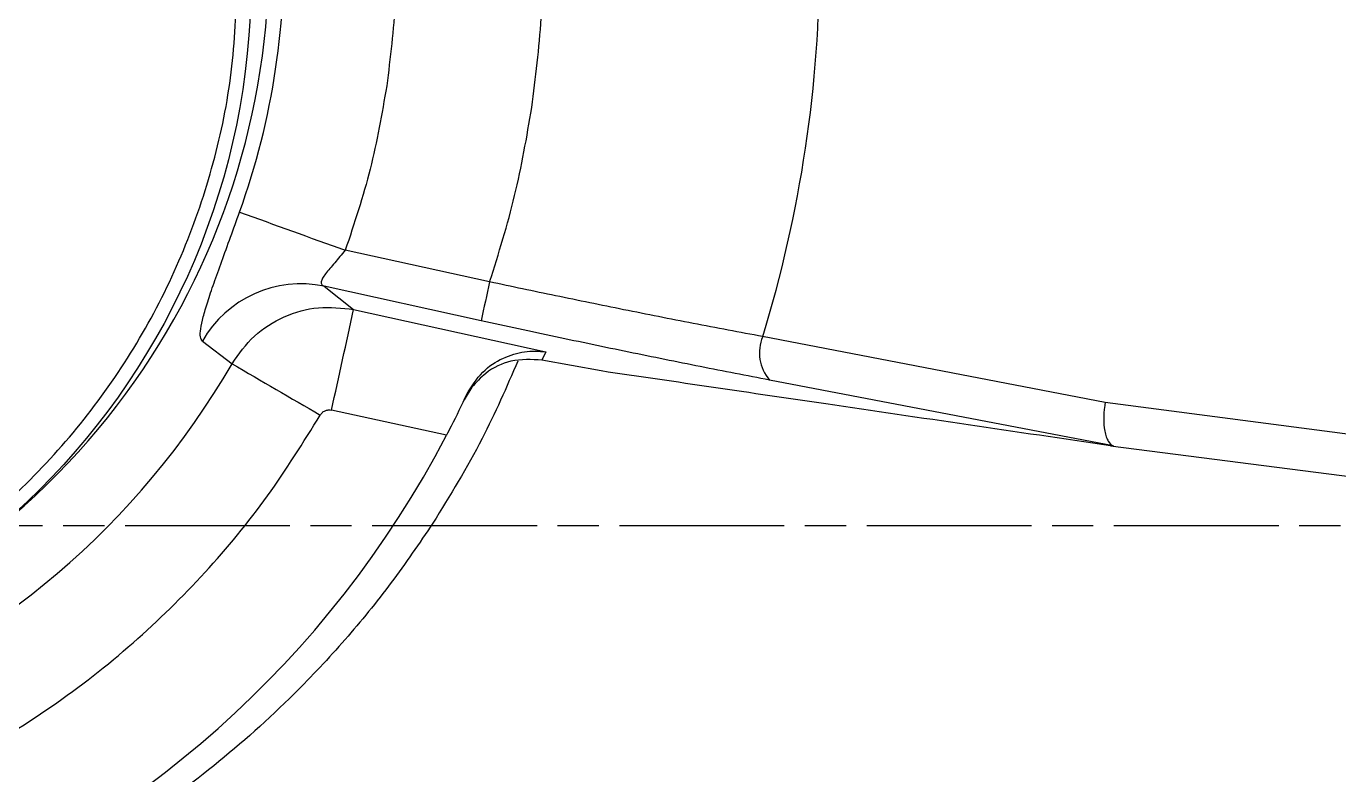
# Model space of a CAD drawing. Header units: millimetres. Extents: x 2451 to 4400, y 944 to 2322.
# Drawn here: x 3307.5 to 3403.1, y 1266.6 to 1321.1 of the extents above; entities that cross this region are included whole.
import ezdxf

# ---------------------------------------------------------------- set-up
doc = ezdxf.new("R2010")
doc.units = ezdxf.units.MM
doc.linetypes.add('AM_ISO08W050', pattern=[18, 12, -1.5, 3, -1.5])
doc.layers.add('AM_7', color=4, linetype='AM_ISO08W050', lineweight=25)

msp = doc.modelspace()

# ---------------------------------------------------------------- linework, layer by layer
at = {"color": 7, "linetype": 'Continuous', "lineweight": 25}
for p, q in [((3341.281, 1302.484), (3330.772, 1304.79)), ((3329.232, 1302.168), (3331.374, 1300.473)), ((3340.661, 1299.659), (3329.232, 1302.168)), ((3331.374, 1300.473), (3345.363, 1297.401)), ((3320.364, 1298.174), (3322.522, 1296.523)), ((3386.104, 1293.691), (3361.159, 1298.498)), ((3345.363, 1297.401), (3345.087, 1296.787)), ((3349.405, 1295.995), (3345.087, 1296.787)), ((3386.685, 1290.534), (3361.662, 1295.329)), ((3339.986, 1294.814), (3339.427, 1293.899)), ((3339.427, 1293.899), (3339.588, 1294.255)), ((3338.134, 1291.309), (3329.769, 1293.145)), ((3419.936, 1289.289), (3386.104, 1293.691)), ((3386.483, 1290.548), (3412.067, 1287.248))]:
    msp.add_line(p, q, dxfattribs=at)
msp.add_circle((3271.408, 1324.489), 52.5, dxfattribs=at)
for centre, radius, start, end in [((3271.633, 1326.08), 53.574, 308.26934, 171.50515), ((3271.634, 1326.064), 54.664, 340.22854, 2.782), ((3271.634, 1326.058), 93.672, 342.88971, 0.12059), ((3795.164, 2601.686), 1377.533, 249.958184, 250.298612), ((3327.55, 1294.061), 8.28, 78.27823, 150.21456), ((5135.507, 907.617), 1837.163, 167.588415, 167.678588), ((-1330.259, 2317.615), 4771.31, 347.60122, 347.691294), ((3363.994, 1297.323), 3.068, 157.4808, 220.53113), ((3271.633, 1326.001), 58.81, 253.09221, 329.91815), ((4009.77, 2471.177), 1360.927, 239.669618, 239.98259), ((3271.634, 1325.99), 75, 250.55137, 332.45778)]:
    msp.add_arc(centre, radius, start, end, dxfattribs=at)
for points, knots in [([(3271.2, 1155.758), (3273.761, 1155.783), (3277.341, 1155.818), (3282.61, 1156.096), (3287.075, 1156.432), (3292.391, 1156.997), (3297.96, 1157.771), (3303.773, 1158.781), (3309.744, 1160.037), (3315.82, 1161.547), (3321.958, 1163.318), (3328.124, 1165.352), (3334.287, 1167.652), (3340.424, 1170.217), (3346.512, 1173.047), (3352.532, 1176.141), (3358.464, 1179.496), (3364.293, 1183.108), (3370.003, 1186.973), (3375.579, 1191.088), (3381.006, 1195.445), (3386.272, 1200.039), (3391.363, 1204.864), (3396.268, 1209.911), (3400.975, 1215.174), (3405.473, 1220.644), (3409.751, 1226.312), (3413.8, 1232.17), (3417.609, 1238.206), (3421.171, 1244.412), (3424.476, 1250.777), (3427.517, 1257.289), (3430.286, 1263.939), (3432.776, 1270.713), (3434.982, 1277.601), (3436.896, 1284.589), (3438.515, 1291.667), (3439.833, 1298.821), (3440.846, 1306.038), (3441.55, 1313.305), (3441.943, 1320.609), (3442.022, 1327.937), (3441.785, 1335.275), (3441.231, 1342.61), (3440.359, 1349.927), (3439.168, 1357.214), (3437.66, 1364.457), (3435.835, 1371.642), (3433.695, 1378.754), (3431.241, 1385.782), (3428.476, 1392.71), (3425.403, 1399.527), (3422.026, 1406.217), (3418.349, 1412.769), (3414.375, 1419.169), (3410.11, 1425.405), (3405.559, 1431.463), (3400.727, 1437.331), (3395.62, 1442.997), (3390.243, 1448.45), (3384.796, 1453.498), (3379.323, 1458.15), (3373.865, 1462.419), (3368.24, 1466.462), (3362.458, 1470.27), (3356.531, 1473.838), (3350.469, 1477.16), (3344.283, 1480.23), (3337.986, 1483.044), (3331.592, 1485.596), (3325.117, 1487.882), (3318.58, 1489.898), (3312.005, 1491.641), (3305.432, 1493.106), (3298.938, 1494.287), (3292.648, 1495.184), (3287.125, 1495.768), (3282.242, 1496.135), (3277.418, 1496.375), (3271.443, 1496.492), (3265.927, 1496.382), (3260.657, 1496.11), (3256.193, 1495.773), (3250.877, 1495.208), (3245.308, 1494.434), (3239.494, 1493.424), (3233.523, 1492.168), (3227.447, 1490.657), (3221.309, 1488.887), (3215.144, 1486.853), (3208.981, 1484.553), (3202.844, 1481.988), (3196.756, 1479.157), (3190.736, 1476.064), (3184.803, 1472.709), (3178.974, 1469.097), (3173.264, 1465.231), (3167.689, 1461.117), (3162.262, 1456.76), (3156.996, 1452.166), (3151.905, 1447.341), (3147, 1442.294), (3142.293, 1437.031), (3137.795, 1431.561), (3133.517, 1425.892), (3129.468, 1420.035), (3125.658, 1413.999), (3122.097, 1407.793), (3118.792, 1401.428), (3115.749, 1394.916), (3112.987, 1388.265), (3110.65, 1381.982), (3109.372, 1377.877), (3108.808, 1376.069)], [0, 0, 0, 0, 0.010207, 0.014274, 0.021037, 0.028056, 0.035587, 0.043451, 0.051578, 0.059911, 0.06841, 0.077044, 0.085791, 0.094634, 0.103558, 0.112554, 0.121612, 0.130726, 0.13989, 0.149098, 0.158347, 0.167633, 0.176954, 0.186306, 0.195688, 0.205098, 0.214535, 0.223996, 0.233481, 0.242989, 0.252518, 0.262068, 0.271639, 0.281229, 0.290838, 0.300466, 0.310113, 0.319778, 0.329461, 0.339162, 0.348881, 0.358618, 0.368373, 0.378146, 0.387938, 0.397748, 0.407578, 0.417427, 0.427296, 0.437185, 0.447097, 0.457031, 0.466988, 0.47697, 0.486979, 0.497016, 0.507082, 0.517181, 0.527315, 0.537488, 0.547704, 0.556915, 0.566123, 0.575327, 0.584526, 0.593719, 0.602905, 0.612082, 0.621247, 0.630396, 0.639524, 0.64862, 0.657668, 0.666638, 0.675463, 0.683979, 0.691963, 0.697606, 0.703501, 0.71122, 0.721427, 0.725494, 0.732257, 0.739276, 0.746807, 0.754671, 0.762798, 0.771131, 0.77963, 0.788264, 0.797011, 0.805853, 0.814778, 0.823774, 0.832832, 0.841946, 0.85111, 0.860318, 0.869567, 0.878853, 0.888174, 0.897526, 0.906908, 0.916318, 0.925755, 0.935216, 0.944701, 0.954208, 0.963738, 0.973288, 0.982858, 0.992449, 1, 1, 1, 1]), ([(3320.364, 1298.174), (3320.305, 1298.258), (3320.187, 1298.425), (3320.221, 1299.033), (3320.398, 1299.879), (3320.732, 1301.001), (3321.194, 1302.365), (3321.77, 1303.965), (3322.407, 1305.72), (3322.854, 1306.96), (3323.075, 1307.573)], [0, 0, 0, 0, 0.126214, 0.251285, 0.377437, 0.500627, 0.625777, 0.750108, 0.876543, 1, 1, 1, 1]), ([(3330.772, 1304.79), (3330.512, 1304.478), (3329.998, 1303.862), (3329.407, 1303.193), (3329.102, 1302.752), (3328.993, 1302.483), (3329.023, 1302.276), (3329.161, 1302.205), (3329.232, 1302.168)], [0, 0, 0, 0, 0.261618, 0.516155, 0.63762, 0.75553, 0.874054, 1, 1, 1, 1]), ([(3361.159, 1298.498), (3359.482, 1298.815), (3356.188, 1299.436), (3351.116, 1300.441), (3346.155, 1301.453), (3342.883, 1302.145), (3341.281, 1302.484)], [0, 0, 0, 0, 0.264564, 0.519429, 0.764578, 1, 1, 1, 1]), ([(3322.522, 1296.523), (3323.026, 1297.233), (3324.034, 1298.652), (3326.274, 1300.045), (3328.802, 1300.777), (3330.516, 1300.574), (3331.374, 1300.473)], [0, 0, 0, 0, 0.250367, 0.500525, 0.750103, 1, 1, 1, 1]), ([(3361.662, 1295.329), (3359.993, 1295.652), (3356.655, 1296.299), (3351.42, 1297.363), (3346.075, 1298.48), (3342.47, 1299.265), (3340.661, 1299.659)], [0, 0, 0, 0, 0.249246, 0.498721, 0.74852, 1, 1, 1, 1]), ([(3339.588, 1294.255), (3339.959, 1294.85), (3340.702, 1296.04), (3342.247, 1296.991), (3343.823, 1297.492), (3344.849, 1297.432), (3345.363, 1297.401)], [0, 0, 0, 0, 0.24995, 0.499748, 0.749458, 1, 1, 1, 1]), ([(3345.087, 1296.787), (3344.334, 1296.828), (3342.939, 1296.906), (3341.114, 1296.051), (3340.309, 1295.168), (3339.986, 1294.814)], [0, 0, 0, 0, 0.413014, 0.764531, 1, 1, 1, 1]), ([(3343.336, 1296.718), (3342.508, 1294.814), (3340.729, 1290.718), (3338.392, 1286.931), (3337.141, 1284.904)], [0, 0, 0, 0, 0.465013, 1, 1, 1, 1]), ([(3386.483, 1290.548), (3379.582, 1291.562), (3367.258, 1293.372), (3354.86, 1295.194), (3349.405, 1295.995)], [0, 0, 0, 0, 0.56, 1, 1, 1, 1]), ([(3339.588, 1294.255), (3339.228, 1293.499), (3338.766, 1292.53), (3338.248, 1291.529), (3338.134, 1291.309)], [0, 0, 0, 0, 0.780789, 1, 1, 1, 1]), ([(3328.948, 1292.787), (3328.995, 1292.852), (3329.088, 1292.983), (3329.296, 1293.111), (3329.53, 1293.176), (3329.689, 1293.155), (3329.769, 1293.145)], [0, 0, 0, 0, 0.250742, 0.500629, 0.74985, 1, 1, 1, 1]), ([(3386.104, 1293.691), (3386.097, 1293.653), (3386.078, 1293.543), (3386.023, 1293.176), (3385.97, 1292.481), (3386.024, 1291.731), (3386.166, 1291.189), (3386.355, 1290.755), (3386.555, 1290.621), (3386.685, 1290.534)], [0, 0, 0, 0, 0.026071, 0.075336, 0.251028, 0.500322, 0.632163, 0.760999, 1, 1, 1, 1]), ([(3252.369, 1262.614), (3254.633, 1262.001), (3259.212, 1260.761), (3266.357, 1259.836), (3273.724, 1259.641), (3281.213, 1260.301), (3288.686, 1261.83), (3295.969, 1264.224), (3302.927, 1267.441), (3309.434, 1271.42), (3315.36, 1276.046), (3320.614, 1281.214), (3325.208, 1286.764), (3327.711, 1290.794), (3328.948, 1292.787)], [0, 0, 0, 0, 0.079193, 0.160159, 0.242783, 0.327855, 0.413641, 0.5, 0.586354, 0.67214, 0.757217, 0.839835, 0.920804, 1, 1, 1, 1]), ([(3386.685, 1290.534), (3386.691, 1290.531), (3386.704, 1290.525), (3386.687, 1290.523), (3386.618, 1290.529), (3386.535, 1290.541), (3386.483, 1290.548)], [0, 0, 0, 0, 0.114793, 0.26425, 0.542654, 1, 1, 1, 1]), ([(3337.141, 1284.904), (3336.151, 1283.444), (3334.151, 1280.495), (3330.761, 1276.354), (3326.507, 1271.809), (3321.26, 1267.125), (3314.979, 1262.579), (3308.344, 1258.723), (3301.404, 1255.579), (3294.208, 1253.08), (3289.238, 1252.02), (3286.749, 1251.489)], [0, 0, 0, 0, 0.081068, 0.163764, 0.248401, 0.373155, 0.49798, 0.622694, 0.748359, 0.873986, 1, 1, 1, 1]), ([(3415.93, 1284.03), (3415.63, 1282.968), (3414.693, 1279.663), (3412.787, 1274.212), (3410.228, 1267.685), (3407.344, 1261.273), (3404.158, 1254.985), (3400.67, 1248.836), (3396.885, 1242.84), (3392.809, 1237.011), (3388.446, 1231.362), (3383.802, 1225.907), (3378.883, 1220.657), (3373.874, 1215.801), (3368.819, 1211.329), (3363.761, 1207.231), (3358.533, 1203.357), (3353.145, 1199.715), (3347.609, 1196.312), (3341.936, 1193.154), (3336.139, 1190.247), (3330.232, 1187.596), (3324.228, 1185.207), (3318.146, 1183.085), (3312.006, 1181.232), (3305.839, 1179.654), (3299.695, 1178.355), (3293.686, 1177.343), (3288.119, 1176.632), (3283.273, 1176.187), (3278.804, 1175.909), (3274.899, 1175.771), (3272.299, 1175.762), (3271.251, 1175.758)], [0, 0, 0, 0, 0.017078, 0.053144, 0.089298, 0.125545, 0.161888, 0.198335, 0.23489, 0.271563, 0.308361, 0.345297, 0.382382, 0.419634, 0.453214, 0.486783, 0.520336, 0.55387, 0.58738, 0.62086, 0.654303, 0.687696, 0.721023, 0.754256, 0.787351, 0.820228, 0.85273, 0.884498, 0.914491, 0.939551, 0.959781, 0.98378, 1, 1, 1, 1])]:
    msp.add_open_spline(points, degree=3, knots=knots, dxfattribs=at)
for points in [[(3334.403, 1329.099), (3334.453, 1327.036), (3334.552, 1322.909), (3334.042, 1318.813), (3333.788, 1316.765)], [(3344.352, 1315.187), (3344.627, 1317.353), (3345.176, 1321.685), (3345.143, 1326.051), (3345.127, 1328.234)], [(3219.907, 1324.491), (3219.993, 1322.244), (3220.163, 1317.75), (3221.531, 1311.124), (3223.689, 1304.727), (3226.68, 1298.668), (3230.433, 1293.051), (3234.887, 1287.971), (3239.967, 1283.517), (3245.584, 1279.764), (3251.643, 1276.776), (3258.04, 1274.604), (3264.666, 1273.286), (3271.407, 1272.844), (3278.149, 1273.286), (3284.775, 1274.604), (3291.172, 1276.776), (3297.231, 1279.764), (3302.848, 1283.517), (3307.928, 1287.971), (3312.382, 1293.051), (3316.135, 1298.668), (3319.126, 1304.727), (3321.284, 1311.124), (3322.652, 1317.75), (3322.822, 1322.244), (3322.907, 1324.491)], [(3333.788, 1316.765), (3333.433, 1314.732), (3332.723, 1310.666), (3331.423, 1306.749), (3330.772, 1304.79)], [(3341.281, 1302.484), (3341.934, 1304.567), (3343.242, 1308.733), (3343.982, 1313.036), (3344.352, 1315.187)]]:
    msp.add_open_spline(points, degree=3, dxfattribs=at)
at = {"layer": 'AM_7'}
msp.add_line((3470.733, 1284.723), (3260.91, 1284.723), dxfattribs=at)

doc.saveas('drawing.dxf')
